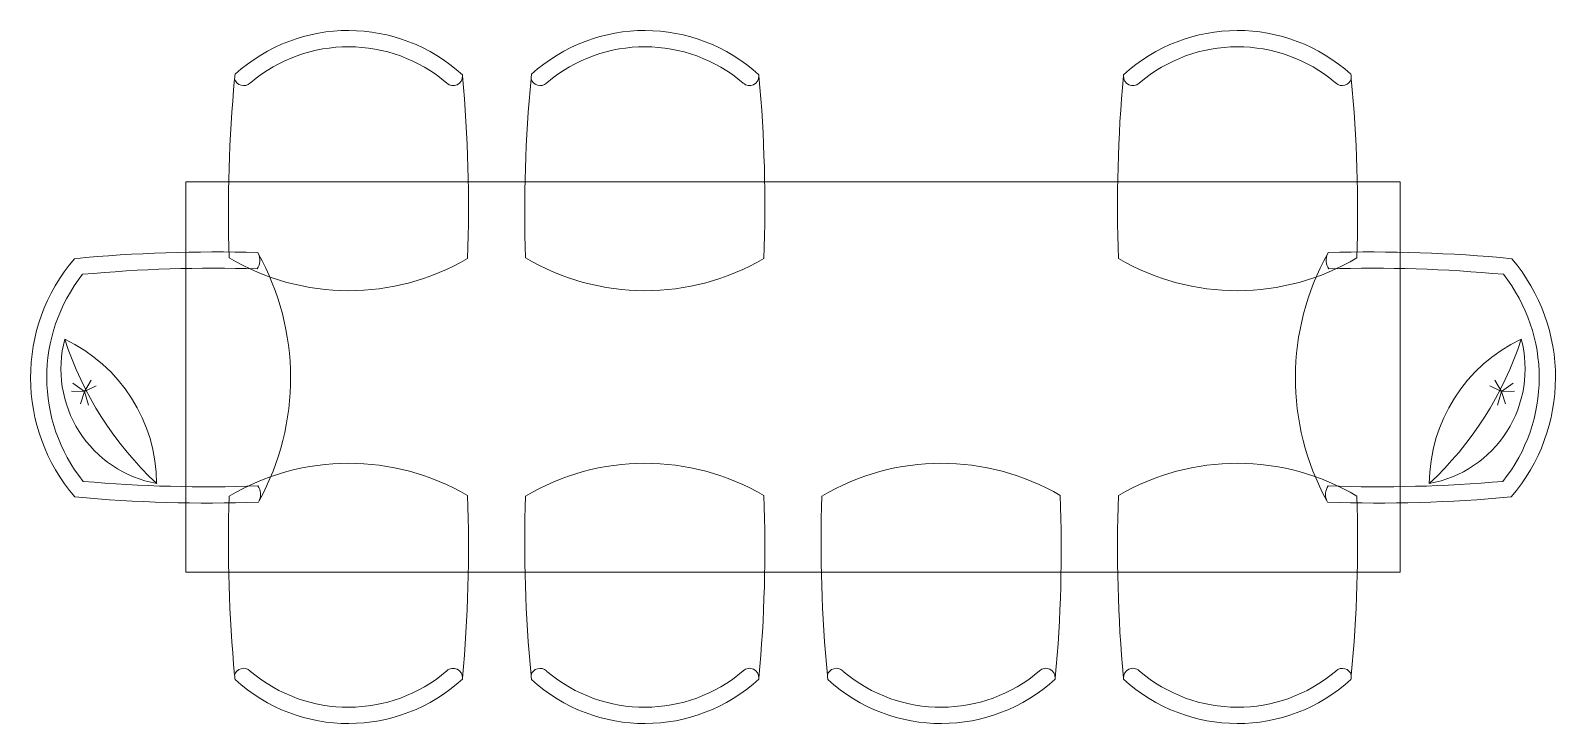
# Model space of a CAD drawing. Header units: inches. Extents: x -1373 to 690, y -94 to 608.
# Drawn here: x -1372.9 to -1232.3, y 458.8 to 522.7 of the extents above; entities that cross this region are included whole.
import ezdxf

# ---------------------------------------------------------------- set-up
doc = ezdxf.new("R2010")
doc.units = ezdxf.units.IN
doc.header["$MEASUREMENT"] = 0
doc.layers.add('A-FURN.N_Pen_No__95', color=252, linetype='Continuous', lineweight=18)
doc.layers.add('Drafting Fills_Pen_No__95', color=252, linetype='Continuous', lineweight=18)

msp = doc.modelspace()

# ---------------------------------------------------------------- linework, layer by layer
at = {"layer": 'A-FURN.N_Pen_No__95', "color": 252, "linetype": 'Continuous', "lineweight": 18}
for p, q in [((-1367.92, 489.41), (-1369, 490.17)), ((-1367.92, 489.41), (-1367.3, 490.45)), ((-1367.92, 489.41), (-1366.83, 489.91)), ((-1237.22, 489.41), (-1238.31, 489.91)), ((-1237.22, 489.41), (-1237.85, 490.45)), ((-1237.22, 489.41), (-1236.14, 490.17)), ((-1367.92, 489.41), (-1369.12, 489.42)), ((-1367.92, 489.41), (-1368.29, 488.27)), ((-1367.92, 489.41), (-1367.53, 488.15)), ((-1237.22, 489.41), (-1237.61, 488.15)), ((-1237.22, 489.41), (-1236.03, 489.42)), ((-1237.22, 489.41), (-1236.86, 488.27))]:
    msp.add_line(p, q, dxfattribs=at)
for centre, radius, start, end in [((-1359.35, 491.48), 10.74, 165.1885, 259.7829), ((-1376.04, 480.85), 14.78, 0.2104, 64.761), ((-1339.63, 504.03), 31.66, 198.0502, 226.9211), ((-1245.79, 491.48), 10.74, 280.2171, 14.8115), ((-1229.11, 480.85), 14.78, 115.239, 179.7896), ((-1265.51, 504.03), 31.66, 313.0789, 341.9498)]:
    msp.add_arc(centre, radius, start, end, dxfattribs=at)
at = {"layer": 'Drafting Fills_Pen_No__95', "color": 252, "linetype": 'Continuous', "lineweight": 18, "flags": 128}
for points in [[(-1333.06, 518.58, -0.000182), (-1333.05, 518.49, -0.668608), (-1334.49, 517.83, 0.367929), (-1352.59, 517.87), (-1352.65, 517.83, -0.564073), (-1354.07, 518.23, -0.000774), (-1354.03, 518.64, -0.388225)], [(-1305.72, 518.58, -0.000182), (-1305.71, 518.49, -0.668608), (-1307.16, 517.83, 0.367929), (-1325.26, 517.87), (-1325.32, 517.83, -0.564073), (-1326.73, 518.23, -0.000774), (-1326.69, 518.64, -0.388225)], [(-1272.09, 518.58, 0.000182), (-1272.1, 518.49, 0.668608), (-1270.65, 517.83, -0.367929), (-1252.55, 517.87), (-1252.49, 517.83, 0.564073), (-1251.08, 518.23, 0.000774), (-1251.12, 518.64, 0.388225)], [(-1352.59, 517.87, -0.367929), (-1334.49, 517.83, 0.668608), (-1333.05, 518.49, -0.031702), (-1332.58, 501.66, -0.272726), (-1354.58, 501.72, -0.03111), (-1354.07, 518.23, 0.564073), (-1352.65, 517.83)], [(-1325.26, 517.87, -0.367929), (-1307.16, 517.83, 0.668608), (-1305.71, 518.49, -0.031702), (-1305.25, 501.66, -0.272726), (-1327.25, 501.72, -0.03111), (-1326.73, 518.23, 0.564073), (-1325.32, 517.83)], [(-1252.55, 517.87, 0.367929), (-1270.65, 517.83, -0.668608), (-1272.1, 518.49, 0.031702), (-1272.56, 501.66, 0.272726), (-1250.56, 501.72, 0.03111), (-1251.08, 518.23, -0.564073), (-1252.49, 517.83)], [(-1368.85, 501.64, -0.031885), (-1351.93, 502.2, -0.001019), (-1351.89, 502.11, -0.277658), (-1351.98, 500.7, 0.030703), (-1368.09, 500.2, 0.348665), (-1368.04, 481.11, 0.030703), (-1351.93, 480.69, -0.27697), (-1351.8, 479.33, -0.001657), (-1351.87, 479.2, -0.031885), (-1368.79, 479.67, -0.370557)], [(-1351.8, 479.33, 0.27697), (-1351.93, 480.69, -0.030703), (-1368.04, 481.11, -0.348665), (-1368.09, 500.2, -0.030703), (-1351.98, 500.7, 0.277658), (-1351.89, 502.11, -0.258014)], [(-1253.34, 479.33, -0.27697), (-1253.21, 480.69, 0.030703), (-1237.1, 481.11, 0.348665), (-1237.06, 500.2, 0.030703), (-1253.16, 500.7, -0.277658), (-1253.26, 502.11, 0.258014)], [(-1236.29, 501.64, 0.031885), (-1253.21, 502.2, 0.001019), (-1253.26, 502.11, 0.277658), (-1253.16, 500.7, -0.030703), (-1237.06, 500.2, -0.348665), (-1237.1, 481.11, -0.030703), (-1253.21, 480.69, 0.27697), (-1253.34, 479.33, 0.001657), (-1253.27, 479.2, 0.031885), (-1236.35, 479.67, 0.370557)], [(-1352.59, 463.59, 0.367929), (-1334.49, 463.64, -0.668608), (-1333.05, 462.98, 0.031702), (-1332.58, 479.8, 0.272726), (-1354.58, 479.75, 0.03111), (-1354.07, 463.24, -0.564073), (-1352.65, 463.64)], [(-1325.26, 463.59, 0.367929), (-1307.16, 463.64, -0.668608), (-1305.71, 462.98, 0.031702), (-1305.25, 479.8, 0.272726), (-1327.25, 479.75, 0.03111), (-1326.73, 463.24, -0.564073), (-1325.32, 463.64)], [(-1297.93, 463.59, 0.367929), (-1279.83, 463.64, -0.668608), (-1278.38, 462.98, 0.031702), (-1277.92, 479.8, 0.272726), (-1299.92, 479.75, 0.03111), (-1299.4, 463.24, -0.564073), (-1297.98, 463.64)], [(-1252.55, 463.59, -0.367929), (-1270.65, 463.64, 0.668608), (-1272.1, 462.98, -0.031702), (-1272.56, 479.8, -0.272726), (-1250.56, 479.75, -0.03111), (-1251.08, 463.24, 0.564073), (-1252.49, 463.64)], [(-1333.06, 462.88, 0.000182), (-1333.05, 462.98, 0.668608), (-1334.49, 463.64, -0.367929), (-1352.59, 463.59), (-1352.65, 463.64, 0.564073), (-1354.07, 463.24, 0.000774), (-1354.03, 462.83, 0.388225)], [(-1305.72, 462.88, 0.000182), (-1305.71, 462.98, 0.668608), (-1307.16, 463.64, -0.367929), (-1325.26, 463.59), (-1325.32, 463.64, 0.564073), (-1326.73, 463.24, 0.000774), (-1326.69, 462.83, 0.388225)], [(-1278.39, 462.88, 0.000182), (-1278.38, 462.98, 0.668608), (-1279.83, 463.64, -0.367929), (-1297.93, 463.59), (-1297.98, 463.64, 0.564073), (-1299.4, 463.24, 0.000774), (-1299.36, 462.83, 0.388225)], [(-1272.09, 462.88, -0.000182), (-1272.1, 462.98, -0.668608), (-1270.65, 463.64, 0.367929), (-1252.55, 463.59), (-1252.49, 463.64, -0.564073), (-1251.08, 463.24, -0.000774), (-1251.12, 462.83, -0.388225)]]:
    msp.add_lwpolyline(points, format="xyb", close=True, dxfattribs=at)
msp.add_lwpolyline([(-1358.57, 508.73), (-1246.57, 508.73), (-1246.57, 472.73), (-1358.57, 472.73)], close=True, dxfattribs=at)

doc.saveas('drawing.dxf')
